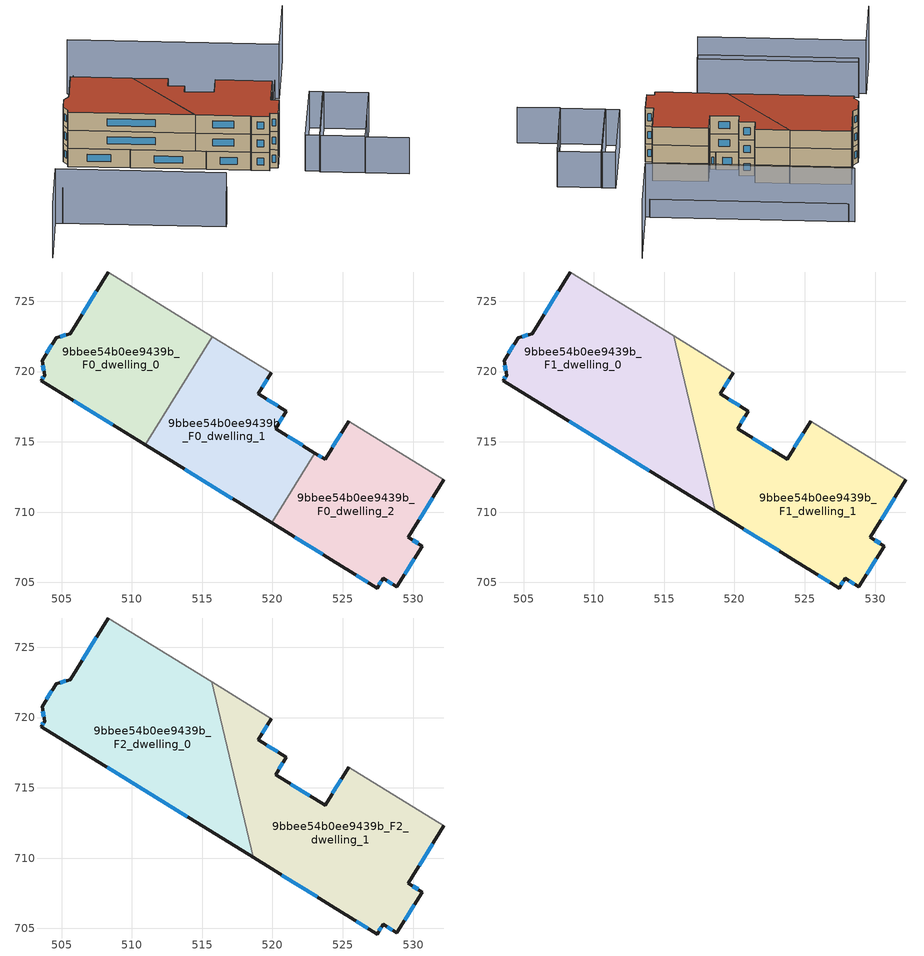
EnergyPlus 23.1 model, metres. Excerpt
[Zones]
9bbee54b0ee9439b_F0_dwelling_0
 floor ground (EU_floor_Construction): 515.73,722.49 510.96,714.78 503.55,719.36 503.79,719.74 503.61,720.79 504.61,722.4 505.61,722.69 508.32,727.08 z0
 wall outside (EU_wall_Construction): 508.32,727.08 505.61,722.69 504.61,722.4 503.61,720.79 503.79,719.74 503.55,719.36 510.96,714.78 z0:3
 wall adiabatic (EU_wall_Construction): 515.73,722.49 508.32,727.08 z0:3
 wall to 9bbee54b0ee9439b_F0_dwelling_1 (EU_wall_Construction): 510.96,714.78 515.73,722.49 z0:3
 window (EU_Window_Construction): 507.48,725.71 506.46,724.06 / 505.86,717.93 508.65,716.21 / 503.72,719.62 503.63,719.48 / 503.67,720.46 503.73,720.07 / 504.3,721.9 503.92,721.29 / 505.3,722.6 504.92,722.49 z0.93:2.07
9bbee54b0ee9439b_F0_dwelling_1
 floor ground (EU_floor_Construction): 519.9,719.91 518.98,718.42 520.99,717.18 520.22,715.93 523.01,714.2 519.94,709.24 510.96,714.78 515.73,722.49 z0
 wall outside (EU_wall_Construction): 523.01,714.2 520.22,715.93 520.99,717.18 518.98,718.42 519.9,719.91 / 510.96,714.78 519.94,709.24 z0:3
 wall to 9bbee54b0ee9439b_F0_dwelling_2 (EU_wall_Construction): 519.94,709.24 523.01,714.2 z0:3
 wall adiabatic (EU_wall_Construction): 519.9,719.91 515.73,722.49 z0:3
 window (EU_Window_Construction): 520.46,716.32 520.75,716.79 / 522.14,714.74 521.09,715.39 / 513.76,713.06 517.14,710.97 / 519.27,718.88 519.61,719.44 / 520.36,717.56 519.61,718.03 z0.93:2.07
9bbee54b0ee9439b_F0_dwelling_2
 floor ground (EU_floor_Construction): 532.19,712.29 529.66,708.2 530.67,707.58 528.84,704.7 527.87,705.29 527.44,704.61 525.27,705.95 525.23,705.97 519.94,709.24 523.01,714.2 523.75,713.75 525.43,716.48 z0
 wall outside (EU_wall_Construction): 519.94,709.24 525.23,705.97 525.27,705.95 527.44,704.61 527.87,705.29 528.84,704.7 530.67,707.58 529.66,708.2 532.19,712.29 / 525.43,716.48 523.75,713.75 523.01,714.2 z0:3
 wall adiabatic (EU_wall_Construction): 532.19,712.29 525.43,716.48 z0:3
 window (EU_Window_Construction): 530.45,709.48 531.4,711.02 / 530.36,707.77 529.98,708.01 / 529.41,705.6 530.1,706.68 / 528.17,705.11 528.53,704.88 / 527.58,704.82 527.74,705.08 / 525.95,705.53 526.77,705.02 / 521.59,708.22 523.58,706.99 / 523.52,713.89 523.24,714.06 / 524.91,715.63 524.27,714.6 z0.93:2.07
9bbee54b0ee9439b_F1_dwelling_0
 floor to 9bbee54b0ee9439b_F0_dwelling_0 (EU_floor_Construction): 515.67,722.53 515.69,722.42 510.96,714.78 503.55,719.36 503.79,719.74 503.61,720.79 504.61,722.4 505.61,722.69 508.32,727.08 z3
 floor to 9bbee54b0ee9439b_F0_dwelling_1 (EU_floor_Construction): 515.69,722.42 518.62,710.05 510.96,714.78 z3
 wall outside (EU_wall_Construction): 508.32,727.08 505.61,722.69 504.61,722.4 503.61,720.79 503.79,719.74 503.55,719.36 518.62,710.05 z3:6
 wall adiabatic (EU_wall_Construction): 515.67,722.53 508.32,727.08 z3:6
 wall to 9bbee54b0ee9439b_F1_dwelling_1 (EU_wall_Construction): 518.62,710.05 515.67,722.53 z3:6
 window (EU_Window_Construction): 507.48,725.71 506.46,724.06 / 508.25,716.46 513.92,712.95 / 503.72,719.62 503.63,719.48 / 503.67,720.46 503.73,720.07 / 504.3,721.9 503.92,721.29 / 505.3,722.6 504.92,722.49 z3.93:5.07
9bbee54b0ee9439b_F1_dwelling_1
 floor to 9bbee54b0ee9439b_F0_dwelling_1 (EU_floor_Construction): 519.9,719.91 518.98,718.42 520.99,717.18 520.22,715.93 523.01,714.2 519.94,709.24 518.62,710.05 515.69,722.42 515.73,722.49 z3
 floor to 9bbee54b0ee9439b_F0_dwelling_2 (EU_floor_Construction): 532.19,712.29 529.66,708.2 530.67,707.58 528.84,704.7 527.87,705.29 527.44,704.61 525.27,705.95 525.23,705.97 519.94,709.24 523.01,714.2 523.75,713.75 525.43,716.48 z3
 wall outside (EU_wall_Construction): 525.43,716.48 523.75,713.75 520.22,715.93 520.99,717.18 518.98,718.42 519.9,719.91 / 518.62,710.05 525.23,705.97 525.27,705.95 527.44,704.61 527.87,705.29 528.84,704.7 530.67,707.58 529.66,708.2 532.19,712.29 z3:6
 wall adiabatic (EU_wall_Construction): 532.19,712.29 525.43,716.48 / 519.9,719.91 515.67,722.53 z3:6
 window (EU_Window_Construction): 520.46,716.32 520.75,716.79 / 522.65,714.43 521.32,715.25 / 524.91,715.63 524.27,714.6 / 530.45,709.48 531.4,711.02 / 530.36,707.77 529.98,708.01 / 529.41,705.6 530.1,706.68 / 528.17,705.11 528.53,704.88 / 527.58,704.82 527.74,705.08 / 525.95,705.53 526.77,705.02 / 520.68,708.78 523.17,707.24 / 519.27,718.88 519.61,719.44 / 520.36,717.56 519.61,718.03 z3.93:5.07
9bbee54b0ee9439b_F2_dwelling_0
 floor to 9bbee54b0ee9439b_F1_dwelling_0 (EU_floor_Construction): 515.67,722.53 518.62,710.05 503.55,719.36 503.79,719.74 503.61,720.79 504.61,722.4 505.61,722.69 508.32,727.08 z6
 wall outside (EU_wall_Construction): 508.32,727.08 505.61,722.69 504.61,722.4 503.61,720.79 503.79,719.74 503.55,719.36 518.62,710.05 z6:9
 wall adiabatic (EU_wall_Construction): 515.67,722.53 508.32,727.08 z6:9
 wall to 9bbee54b0ee9439b_F2_dwelling_1 (EU_wall_Construction): 518.62,710.05 515.67,722.53 z6:9
 window (EU_Window_Construction): 507.48,725.71 506.46,724.06 / 508.25,716.46 513.92,712.95 / 503.72,719.62 503.63,719.48 / 503.67,720.46 503.73,720.07 / 504.3,721.9 503.92,721.29 / 505.3,722.6 504.92,722.49 z6.93:8.07
 roof outside (EU_roof_Construction): 518.62,710.05 515.67,722.53 508.32,727.08 505.61,722.69 504.61,722.4 503.61,720.79 503.79,719.74 503.55,719.36 z9
9bbee54b0ee9439b_F2_dwelling_1
 floor to 9bbee54b0ee9439b_F1_dwelling_1 (EU_floor_Construction): 525.43,716.48 532.19,712.29 529.66,708.2 530.67,707.58 528.84,704.7 527.87,705.29 527.44,704.61 525.27,705.95 525.23,705.97 518.62,710.05 515.67,722.53 519.9,719.91 518.98,718.42 520.99,717.18 520.22,715.93 523.75,713.75 z6
 wall outside (EU_wall_Construction): 525.43,716.48 523.75,713.75 520.22,715.93 520.99,717.18 518.98,718.42 519.9,719.91 / 518.62,710.05 525.23,705.97 525.27,705.95 527.44,704.61 527.87,705.29 528.84,704.7 530.67,707.58 529.66,708.2 532.19,712.29 z6:9
 wall adiabatic (EU_wall_Construction): 532.19,712.29 525.43,716.48 / 519.9,719.91 515.67,722.53 z6:9
 window (EU_Window_Construction): 520.46,716.32 520.75,716.79 / 522.65,714.43 521.32,715.25 / 524.91,715.63 524.27,714.6 / 530.45,709.48 531.4,711.02 / 530.36,707.77 529.98,708.01 / 529.41,705.6 530.1,706.68 / 528.17,705.11 528.53,704.88 / 527.58,704.82 527.74,705.08 / 525.95,705.53 526.77,705.02 / 520.68,708.78 523.17,707.24 / 519.27,718.88 519.61,719.44 / 520.36,717.56 519.61,718.03 z6.93:8.07
 roof outside (EU_roof_Construction): 530.67,707.58 529.66,708.2 532.19,712.29 525.43,716.48 523.75,713.75 520.22,715.93 520.99,717.18 518.98,718.42 519.9,719.91 515.67,722.53 518.62,710.05 525.23,705.97 525.27,705.95 527.44,704.61 527.87,705.29 528.84,704.7 z9
shading: 543.96,694.42 538.78,697.63 / 538.78,697.63 544.62,707.07 / 543.26,729.01 542.82,728.29 / 544.65,707.12 538.8,697.68 / 538.8,697.68 533.38,701.04 / 533.38,701.04 539.23,710.48 / 539.23,710.48 544.65,707.12 / 531.74,702.14 537.64,711.48 / 537.64,711.48 539.37,710.39 / 539.37,710.39 533.47,701.04 / 533.47,701.04 531.74,702.14 / 515.15,695.12 495.82,707.07 / 495.82,707.07 496.38,707.98 / 496.38,707.98 515.71,696.03 / 515.71,696.03 515.15,695.12 z0:6; 532.19,712.29 508.32,727.08 / 508.32,727.08 513.3,735.11 / 513.3,735.11 537.17,720.32 / 537.17,720.32 532.19,712.29 z0:3; 542.82,728.29 537.69,720 / 537.69,720 512.58,735.56 / 490.27,700.07 494.93,707.62 / 494.93,707.62 515.17,695.11 z0:9
[Building]
EU S2 Campaign: North Axis=0; Terrain=City; Solar Distribution=FullExterior
[Site:Location]
Montreal-Trudeau.Intl.AP: Latitude=45.4667; Longitude=-73.75; Time Zone=-5; Elevation=36
[SizingPeriod:WeatherFileDays]
AnnualSizingPeriod: Begin Month=1; Begin Day of Month=1; End Month=12; End Day of Month=31; Day of Week for Start Day=Monday; Use Weather File Daylight Saving Period=No; Use Weather File Rain and Snow Indicators=No
[MATERIAL]
EU_InternalMass_Material: Roughness=MediumRough; Thickness=0.1; Conductivity=1; Density=1800; Specific Heat=900; Thermal Absorptance=0.9; Solar Absorptance=0.7; Visible Absorptance=0.7
[MATERIAL:NOMASS] Roughness=MediumRough; Thermal Absorptance=0.9; Solar Absorptance=0.7; Visible Absorptance=0.7
Name | Thermal Resistance
EU_wall_NoMass; EU_floor_NoMass | 1.36485
EU_roof_NoMass | 2.55992
[WINDOWMATERIAL:SIMPLEGLAZINGSYSTEM]
EU_Window_SimpleGlazing: UFactor=3.92339; Solar Heat Gain Coefficient=0.8; Visible Transmittance=0.8
[CONSTRUCTION]
EU_wall_Construction: EU_wall_NoMass
EU_roof_Construction: EU_roof_NoMass
EU_floor_Construction: EU_floor_NoMass
EU_Window_Construction: EU_Window_SimpleGlazing
EU_InternalMass_Construction: EU_InternalMass_Material
[ZONE] Type=1; Multiplier=1; Ceiling Height=autocalculate; Floor Area=autocalculate; Part of Total Floor Area=Yes
Name | Volume
9bbee54b0ee9439b_F0_dwelling_0 | 242.673
9bbee54b0ee9439b_F1_dwelling_0; 9bbee54b0ee9439b_F2_dwelling_0 | 364.044
9bbee54b0ee9439b_F0_dwelling_1 | 242.687
9bbee54b0ee9439b_F1_dwelling_1; 9bbee54b0ee9439b_F2_dwelling_1 | 363.991
9bbee54b0ee9439b_F0_dwelling_2 | 242.668
[INTERNALMASS] Construction=EU_InternalMass_Construction
Name | Zone or ZoneList | Surface Area
9bbee54b0ee9439b_F0_dwelling_0_EU_InternalMass | 9bbee54b0ee9439b_F0_dwelling_0 | 80.8902
9bbee54b0ee9439b_F0_dwelling_1_EU_InternalMass | 9bbee54b0ee9439b_F0_dwelling_1 | 80.8958
9bbee54b0ee9439b_F0_dwelling_2_EU_InternalMass | 9bbee54b0ee9439b_F0_dwelling_2 | 80.8897
9bbee54b0ee9439b_F1_dwelling_0_EU_InternalMass | 9bbee54b0ee9439b_F1_dwelling_0 | 121.347
9bbee54b0ee9439b_F1_dwelling_1_EU_InternalMass | 9bbee54b0ee9439b_F1_dwelling_1 | 121.33
9bbee54b0ee9439b_F2_dwelling_0_EU_InternalMass | 9bbee54b0ee9439b_F2_dwelling_0 | 121.347
9bbee54b0ee9439b_F2_dwelling_1_EU_InternalMass | 9bbee54b0ee9439b_F2_dwelling_1 | 121.33
[OTHEREQUIPMENT] Fuel Type=Electricity; Design Level Calculation Method=Watts/Area; Power per Zone Floor Area=1; Fraction Latent=0; Fraction Radiant=0; Fraction Lost=0; Carbon Dioxide Generation Rate=0; EndUse Subcategory=EU_Step8_InternalGains
Name | Zone or ZoneList or Space or SpaceList | Schedule
EU_Step8_InternalGain_9bbee54b0ee9439b_F0_dwelling_0_f000 | 9bbee54b0ee9439b_F0_dwelling_0 | EU_Step8_GainSchedule_9bbee54b0ee9439b_F0_dwelling_0_f000
EU_Step8_InternalGain_9bbee54b0ee9439b_F0_dwelling_1_f000 | 9bbee54b0ee9439b_F0_dwelling_1 | EU_Step8_GainSchedule_9bbee54b0ee9439b_F0_dwelling_1_f000
EU_Step8_InternalGain_9bbee54b0ee9439b_F0_dwelling_2_f000 | 9bbee54b0ee9439b_F0_dwelling_2 | EU_Step8_GainSchedule_9bbee54b0ee9439b_F0_dwelling_2_f000
EU_Step8_InternalGain_9bbee54b0ee9439b_F1_dwelling_0_f000 | 9bbee54b0ee9439b_F1_dwelling_0 | EU_Step8_GainSchedule_9bbee54b0ee9439b_F1_dwelling_0_f000
EU_Step8_InternalGain_9bbee54b0ee9439b_F1_dwelling_1_f000 | 9bbee54b0ee9439b_F1_dwelling_1 | EU_Step8_GainSchedule_9bbee54b0ee9439b_F1_dwelling_1_f000
EU_Step8_InternalGain_9bbee54b0ee9439b_F2_dwelling_0_f000 | 9bbee54b0ee9439b_F2_dwelling_0 | EU_Step8_GainSchedule_9bbee54b0ee9439b_F2_dwelling_0_f000
EU_Step8_InternalGain_9bbee54b0ee9439b_F2_dwelling_1_f000 | 9bbee54b0ee9439b_F2_dwelling_1 | EU_Step8_GainSchedule_9bbee54b0ee9439b_F2_dwelling_1_f000
[ZONEVENTILATION:DESIGNFLOWRATE] Schedule=EU_AlwaysOn; Design Flow Rate Calculation Method=AirChanges/Hour; Air Changes per Hour=0.860309; Ventilation Type=Natural; Fan Pressure Rise=0; Fan Total Efficiency=1; Constant Term Coefficient=1; Temperature Term Coefficient=0; Velocity Term Coefficient=0; Velocity Squared Term Coefficient=0; Minimum Indoor Temperature=-100; Maximum Indoor Temperature=100; Delta Temperature=-100; Minimum Outdoor Temperature=-100; Maximum Outdoor Temperature=100; Maximum Wind Speed=40
Name | Zone or ZoneList or Space or SpaceList
EU_ConstantAir_9bbee54b0ee9439b_F0_dwelling_0 | 9bbee54b0ee9439b_F0_dwelling_0
EU_ConstantAir_9bbee54b0ee9439b_F0_dwelling_1 | 9bbee54b0ee9439b_F0_dwelling_1
EU_ConstantAir_9bbee54b0ee9439b_F0_dwelling_2 | 9bbee54b0ee9439b_F0_dwelling_2
EU_ConstantAir_9bbee54b0ee9439b_F1_dwelling_0 | 9bbee54b0ee9439b_F1_dwelling_0
EU_ConstantAir_9bbee54b0ee9439b_F1_dwelling_1 | 9bbee54b0ee9439b_F1_dwelling_1
EU_ConstantAir_9bbee54b0ee9439b_F2_dwelling_0 | 9bbee54b0ee9439b_F2_dwelling_0
EU_ConstantAir_9bbee54b0ee9439b_F2_dwelling_1 | 9bbee54b0ee9439b_F2_dwelling_1
[HVACTEMPLATE:THERMOSTAT] Constant Heating Setpoint=20; Constant Cooling Setpoint=50
EU_HeatOnly_9bbee54b0ee9439b_F0_dwelling_0; EU_HeatOnly_9bbee54b0ee9439b_F0_dwelling_1; EU_HeatOnly_9bbee54b0ee9439b_F0_dwelling_2; EU_HeatOnly_9bbee54b0ee9439b_F1_dwelling_0; EU_HeatOnly_9bbee54b0ee9439b_F1_dwelling_1; EU_HeatOnly_9bbee54b0ee9439b_F2_dwelling_0; EU_HeatOnly_9bbee54b0ee9439b_F2_dwelling_1
[HVACTEMPLATE:ZONE:IDEALLOADSAIRSYSTEM] System Availability Schedule=EU_AlwaysOn; Maximum Heating Supply Air Temperature=50; Minimum Cooling Supply Air Temperature=13; Maximum Heating Supply Air Humidity Ratio=0.0156; Minimum Cooling Supply Air Humidity Ratio=0.0077; Heating Limit=NoLimit; Cooling Limit=NoLimit; Heating Availability Schedule=EU_AlwaysOn; Cooling Availability Schedule=EU_CoolingOff; Dehumidification Control Type=ConstantSensibleHeatRatio; Cooling Sensible Heat Ratio=0.7; Dehumidification Setpoint=60; Humidification Control Type=None; Humidification Setpoint=30; Outdoor Air Method=None; Outdoor Air Flow Rate per Person=0.00944; Outdoor Air Flow Rate per Zone Floor Area=0; Outdoor Air Flow Rate per Zone=0; Demand Controlled Ventilation Type=None; Outdoor Air Economizer Type=NoEconomizer; Heat Recovery Type=None; Sensible Heat Recovery Effectiveness=0.7; Latent Heat Recovery Effectiveness=0.65
Name | Template Thermostat
9bbee54b0ee9439b_F0_dwelling_0 | EU_HeatOnly_9bbee54b0ee9439b_F0_dwelling_0
9bbee54b0ee9439b_F0_dwelling_1 | EU_HeatOnly_9bbee54b0ee9439b_F0_dwelling_1
9bbee54b0ee9439b_F0_dwelling_2 | EU_HeatOnly_9bbee54b0ee9439b_F0_dwelling_2
9bbee54b0ee9439b_F1_dwelling_0 | EU_HeatOnly_9bbee54b0ee9439b_F1_dwelling_0
9bbee54b0ee9439b_F1_dwelling_1 | EU_HeatOnly_9bbee54b0ee9439b_F1_dwelling_1
9bbee54b0ee9439b_F2_dwelling_0 | EU_HeatOnly_9bbee54b0ee9439b_F2_dwelling_0
9bbee54b0ee9439b_F2_dwelling_1 | EU_HeatOnly_9bbee54b0ee9439b_F2_dwelling_1
[SIZING:ZONE] Zone Cooling Design Supply Air Temperature Input Method=SupplyAirTemperature; Zone Cooling Design Supply Air Temperature=13; Zone Heating Design Supply Air Temperature Input Method=SupplyAirTemperature; Zone Heating Design Supply Air Temperature=50; Zone Cooling Design Supply Air Humidity Ratio=0.008; Zone Heating Design Supply Air Humidity Ratio=0.008; Cooling Design Air Flow Method=DesignDay; Cooling Design Air Flow Rate=0; Cooling Minimum Air Flow per Zone Floor Area=0.000762; Cooling Minimum Air Flow=0; Cooling Minimum Air Flow Fraction=0.2; Heating Design Air Flow Method=DesignDay; Heating Design Air Flow Rate=0; Heating Maximum Air Flow per Zone Floor Area=0.002032; Heating Maximum Air Flow=0.141576; Heating Maximum Air Flow Fraction=0.3; Account for Dedicated Outdoor Air System=No; Dedicated Outdoor Air System Control Strategy=NeutralSupplyAir; Dedicated Outdoor Air Low Setpoint Temperature for Design=autosize; Dedicated Outdoor Air High Setpoint Temperature for Design=autosize; Zone Load Sizing Method=Sensible Load Only No Latent Load; Zone Latent Cooling Design Supply Air Humidity Ratio Input Method=HumidityRatioDifference; Zone Cooling Design Supply Air Humidity Ratio Difference=0.005; Zone Latent Heating Design Supply Air Humidity Ratio Input Method=HumidityRatioDifference; Zone Humidification Design Supply Air Humidity Ratio Difference=0.005
9bbee54b0ee9439b_F0_dwelling_0; 9bbee54b0ee9439b_F0_dwelling_1; 9bbee54b0ee9439b_F0_dwelling_2; 9bbee54b0ee9439b_F1_dwelling_0; 9bbee54b0ee9439b_F1_dwelling_1; 9bbee54b0ee9439b_F2_dwelling_0; 9bbee54b0ee9439b_F2_dwelling_1
[SCHEDULE:CONSTANT]
Name | Hourly Value
EU_AlwaysOn | 1
EU_CoolingOff | 0
[SCHEDULE:FILE] Column Number=1; Rows to Skip at Top=0; Number of Hours of Data=8760; Column Separator=Comma; Interpolate to Timestep=No; Minutes per Item=60; Adjust Schedule for Daylight Savings=Yes
Name | File
EU_Step8_GainSchedule_9bbee54b0ee9439b_F0_dwelling_0_f000 | ../../schedules/9bbee54b0ee9439b/9bbee54b0ee9439b_F0_dwelling_0_f000_gain.csv
EU_Step8_GainSchedule_9bbee54b0ee9439b_F0_dwelling_1_f000 | ../../schedules/9bbee54b0ee9439b/9bbee54b0ee9439b_F0_dwelling_1_f000_gain.csv
EU_Step8_GainSchedule_9bbee54b0ee9439b_F0_dwelling_2_f000 | ../../schedules/9bbee54b0ee9439b/9bbee54b0ee9439b_F0_dwelling_2_f000_gain.csv
EU_Step8_GainSchedule_9bbee54b0ee9439b_F1_dwelling_0_f000 | ../../schedules/9bbee54b0ee9439b/9bbee54b0ee9439b_F1_dwelling_0_f000_gain.csv
EU_Step8_GainSchedule_9bbee54b0ee9439b_F1_dwelling_1_f000 | ../../schedules/9bbee54b0ee9439b/9bbee54b0ee9439b_F1_dwelling_1_f000_gain.csv
EU_Step8_GainSchedule_9bbee54b0ee9439b_F2_dwelling_0_f000 | ../../schedules/9bbee54b0ee9439b/9bbee54b0ee9439b_F2_dwelling_0_f000_gain.csv
EU_Step8_GainSchedule_9bbee54b0ee9439b_F2_dwelling_1_f000 | ../../schedules/9bbee54b0ee9439b/9bbee54b0ee9439b_F2_dwelling_1_f000_gain.csv
